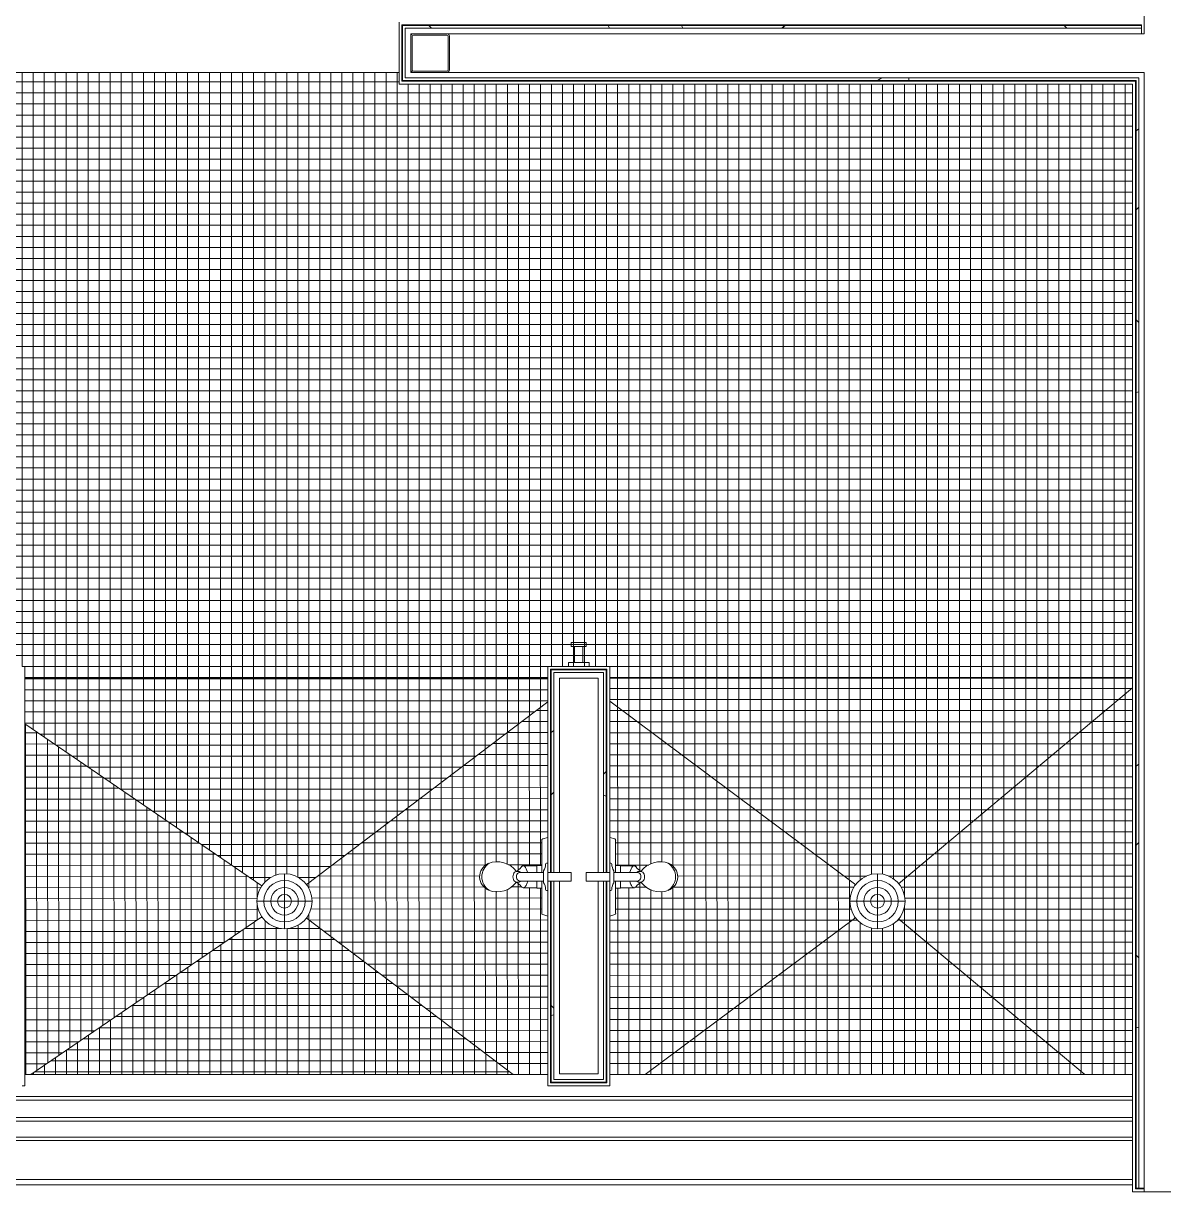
# Model space of a CAD drawing. Header units: inches. Extents: x 24207 to 25740, y -22797 to -22370.
# Drawn here: x 25407.8 to 25511.1, y -22796.9 to -22691 of the extents above; entities that cross this region are included whole.
import ezdxf

# ---------------------------------------------------------------- set-up
doc = ezdxf.new("R2010")
doc.units = ezdxf.units.IN
doc.header["$MEASUREMENT"] = 0
for name, color, linetype, lineweight in [('A-FLOR', 192, 'Continuous', 20), ('A-FLOR-PATT', 8, 'Continuous', 20), ('A-GENM', 13, 'Continuous', 20), ('A-WALL', 113, 'Continuous', 20), ('A-WALL-PATT', 111, 'Continuous', 50), ('I-WALL', 2, 'Continuous', 20), ('P-SANR-FIXT', 6, 'Continuous', 20), ('S-COLS', 52, 'Continuous', 20)]:
    doc.layers.add(name, color=color, linetype=linetype, lineweight=lineweight)
pattern_1 = [(296.565, (14.4, 8.64), (0.000499, 57.600217), [6.44, -122.358]), (33.69, (17.28, 2.88), (0.000345, 57.60007), [10.384, -197.296]), (33.69, (74.88, 2.88), (0.000345, 57.60007), [10.384, -197.296]), (33.69, (132.48, 2.88), (0.000345, 57.60007), [10.384, -197.296]), (116.565, (25.92, 8.64), (-0.000396, 57.59977), [6.44, -122.358]), (213.69, (23.04, 14.4), (0.000345, 57.60007), [10.384, -197.296]), (213.69, (80.64, 14.4), (0.000345, 57.60007), [10.384, -197.296]), (213.69, (138.24, 14.4), (0.000345, 57.60007), [10.384, -197.296]), (26.565, (37.44, 8.64), (0.0005, 57.60022), [12.88, -115.918]), (26.565, (95.04, 8.64), (0.0005, 57.60022), [12.88, -115.918]), (270, (48.96, 14.4), (57.6, 4e-15), [5.76, -51.84]), (225, (48.96, 8.64), (-4e-15, 57.599504), [8.146, -73.313]), (135, (43.2, 2.88), (4e-15, 57.599504), [8.146, -73.313]), (288.435, (25.92, 25.92), (0.000265, 57.599939), [9.107, -173.04]), (18.435, (28.8, 17.28), (0.000265, 57.59994), [9.107, -173.04]), (18.435, (86.4, 17.28), (0.000265, 57.59994), [9.107, -173.04]), (18.435, (144, 17.28), (0.000265, 57.59994), [9.107, -173.04]), (135, (37.44, 20.16), (4e-15, 57.599504), [8.146, -73.313]), (180, (31.68, 25.92), (-7e-15, -57.6), [5.76, -51.84]), (251.565, (11.52, 40.32), (-0.000265, 57.599939), [9.107, -173.04]), (315, (8.64, 31.68), (-4e-15, 57.599504), [8.146, -73.313]), (71.565, (14.4, 25.92), (-0.000265, 57.599939), [9.107, -173.04]), (135, (17.28, 34.56), (4e-15, 57.599504), [8.146, -73.313]), (225, (34.56, 40.32), (-4e-15, 57.599504), [8.146, -73.313]), (123.69, (28.8, 34.56), (0.000345, 57.600068), [10.384, -197.296]), (123.69, (86.4, 34.56), (0.000345, 57.600068), [10.384, -197.296]), (26.565, (23.04, 43.2), (0.0005, 57.60022), [6.44, -122.358]), (26.565, (80.64, 43.2), (0.0005, 57.60022), [6.44, -122.358]), (315, (28.8, 46.08), (-4e-15, 57.599504), [8.146, -73.313]), (213.69, (54.72, 54.72), (0.000345, 57.60007), [10.384, -197.296]), (213.69, (112.32, 54.72), (0.000345, 57.60007), [10.384, -197.296]), (213.69, (169.92, 54.72), (0.000345, 57.60007), [10.384, -197.296]), (296.565, (46.08, 48.96), (0.000499, 57.600217), [6.44, -122.358]), (45, (48.96, 43.2), (4e-15, 57.599504), [8.146, -73.313]), (90, (54.72, 48.96), (-57.6, 4e-15), [5.76, -51.84]), (213.69, (28.8, 57.6), (0.000345, 57.60007), [10.384, -197.296]), (213.69, (86.4, 57.6), (0.000345, 57.60007), [10.384, -197.296]), (213.69, (144, 57.6), (0.000345, 57.60007), [10.384, -197.296]), (315, (20.16, 51.84), (-4e-15, 57.599504), [4.073, -77.386]), (26.565, (23.04, 48.96), (0.0005, 57.60022), [6.44, -122.358]), (26.565, (80.64, 48.96), (0.0005, 57.60022), [6.44, -122.358]), (90, (28.8, 51.84), (-57.6, 4e-15), [5.76, -51.84]), (333.435, (5.76, 54.72), (-0.0005, 57.60022), [6.44, -122.358]), (333.435, (63.36, 54.72), (-0.0005, 57.60022), [6.44, -122.358]), (243.435, (11.52, 51.84), (0.000396, 57.59977), [6.44, -122.358]), (161.565, (8.64, 46.08), (-0.000265, 57.59994), [9.107, -173.04]), (161.565, (66.24, 46.08), (-0.000265, 57.59994), [9.107, -173.04]), (161.565, (123.84, 46.08), (-0.000265, 57.59994), [9.107, -173.04]), (45, (0, 48.96), (4e-15, 57.599504), [8.146, -73.313]), (26.565, (2.88, 0), (0.0005, 57.60022), [6.44, -122.358]), (26.565, (60.48, 0), (0.0005, 57.60022), [6.44, -122.358]), (116.565, (8.64, 2.88), (-0.000396, 57.59977), [6.44, -122.358]), (206.565, (5.76, 8.64), (0.0005, 57.60022), [6.44, -122.358]), (206.565, (63.36, 8.64), (0.0005, 57.60022), [6.44, -122.358]), (296.565, (0, 5.76), (0.000499, 57.600217), [6.44, -122.358]), (14.036, (43.2, 25.92), (0.000245, 57.59979), [11.875, -225.616]), (14.036, (100.8, 25.92), (0.000245, 57.59979), [11.875, -225.616]), (14.036, (158.4, 25.92), (0.000245, 57.59979), [11.875, -225.616]), (14.036, (216, 25.92), (0.000245, 57.59979), [11.875, -225.616]), (135, (54.72, 28.8), (4e-15, 57.599504), [8.146, -73.313]), (198.435, (48.96, 34.56), (0.000265, 57.59994), [9.107, -173.04]), (198.435, (106.56, 34.56), (0.000265, 57.59994), [9.107, -173.04]), (198.435, (164.16, 34.56), (0.000265, 57.59994), [9.107, -173.04]), (296.565, (40.32, 31.68), (0.000499, 57.600217), [6.44, -122.358]), (333.435, (2.88, 17.28), (-0.0005, 57.60022), [6.44, -122.358]), (333.435, (60.48, 17.28), (-0.0005, 57.60022), [6.44, -122.358]), (45, (8.64, 14.4), (4e-15, 57.599504), [4.073, -77.386]), (116.565, (11.52, 17.28), (-0.000396, 57.59977), [6.44, -122.358]), (225, (8.64, 23.04), (-4e-15, 57.599504), [8.146, -73.313])]

# ---------------------------------------------------------------- blocks, each defined once
blk = doc.blocks.new('Robe_hook_5552 - Robe_hook_5552-134757-Enlarged First Floor Plan _East_')
at = {"layer": 'A-GENM', "color": 43, "lineweight": 13}
for p, q in [((-0.94, 0), (-0.94, -0.35)), ((-0.94, -0.35), (0.94, -0.35)), ((-0.37, -1.81), (-0.37, -0.35)), ((0.38, -1.81), (0.38, -0.35)), ((0.94, -0.35), (0.94, 0)), ((-0.69, -2.16), (-0.69, -1.81)), ((-0.69, -1.81), (0.69, -1.81)), ((0.69, -1.81), (0.69, -2.16)), ((0.69, -2.16), (-0.69, -2.16))]:
    blk.add_line(p, q, dxfattribs=at)
blk = doc.blocks.new('Shower-Unit-Zurn-Z7301-SS-MT-DV2P-HW - Z7301-SS-MT-DV2P-HW-V42-Enlarged First Floor Plan _East_')
at = {"layer": 'P-SANR-FIXT', "color": 43, "lineweight": 13}
for p, q in [((0.4, 2.13), (-0.4, 2.13)), ((-0.4, 2.13), (-0.4, 0)), ((0.4, 0), (0.4, 2.13)), ((-0.4, 0), (-1.24, 0)), ((-1.24, 0), (-1.24, -0.1)), ((-0.4, 0), (0.4, 0)), ((1.24, 0), (0.4, 0)), ((1.24, -0.1), (1.24, 0)), ((-3.56, 0), (-3.43, -0.45)), ((-3.31, -0.54), (-1.03, -0.54)), ((-1.03, -0.54), (-0.4, -0.54)), ((-1.03, -0.54), (-1.03, -0.99)), ((-1.03, -0.99), (-1, -0.99)), ((-1, -0.99), (-0.4, -0.99)), ((-1, -0.99), (-1, -2.23)), ((-0.55, -0.38), (-0.4, -0.38)), ((-0.4, -0.38), (-0.4, -2.46)), ((-0.4, -0.38), (0.4, -0.38)), ((0.4, -2.46), (0.4, -0.38)), ((0.4, -0.38), (0.55, -0.38)), ((0.4, -0.54), (1.03, -0.54)), ((0.4, -0.99), (1, -0.99)), ((1, -2.23), (1, -0.99)), ((1, -0.99), (1.03, -0.99)), ((1.03, -0.99), (1.03, -0.54)), ((1.03, -0.54), (3.31, -0.54)), ((3.43, -0.45), (3.56, 0)), ((-0.48, -2.64), (-0.48, -2.84)), ((0.48, -2.84), (0.48, -2.64))]:
    blk.add_line(p, q, dxfattribs=at)
for centre, radius, start, end in [((-3.31, -0.42), 0.125, 196, 270), ((-1.14, -0.1), 0.0945, 180, 270), ((-1.14, -1.21), 1.02, 54.522, 90), ((1.14, -1.21), 1.02, 90, 125.478), ((1.14, -0.1), 0.0945, 270, 360), ((3.31, -0.42), 0.125, 270, 344), ((0.79, -4.57), 2.15, 126.1534, 200.0175), ((-0.63, -2.12), 0.388, 197.5027, 230.4973), ((-2.26, -4.09), 2.18, 35.18, 50.4973), ((2.26, -4.09), 2.18, 129.5027, 144.8141), ((-0.79, -4.57), 2.15, 337.8261, 53.8466), ((0.63, -2.12), 0.388, 309.5027, 342.4973), ((0, -4.86), 1.31, 200.0175, 336.4181), ((0, -4.51), 1.46, 212.9208, 327.0792)]:
    blk.add_arc(centre, radius, start, end, dxfattribs=at)
for centre, major_axis, ratio, start_param, end_param in [((-0.11, -2.15), (-1.11, 0.08), 0.351489, 2.831356, 4.247568), ((0, -2.84), (-0.476, 0), 0.662364, 0, 3.141593), ((0, -2.46), (-0.4, 0), 0.941821, 0, 3.141593)]:
    blk.add_ellipse(centre, major_axis=major_axis, ratio=ratio, start_param=start_param, end_param=end_param, dxfattribs=at)
blk.add_open_spline([(-0.42, -1.83), (-0.46, -1.84), (-0.57, -1.87), (-0.78, -1.95), (-0.96, -2.08), (-1.02, -2.22), (-0.98, -2.3), (-0.94, -2.34)], degree=3, knots=[0.0572746, 0.0572746, 0.0572746, 0.0572746, 0.1428571, 0.2857143, 0.5714286, 0.7857143, 1, 1, 1, 1], dxfattribs=at)
for points in [[(-0.4, -2.46), (-0.42, -2.48), (-0.44, -2.52), (-0.47, -2.58), (-0.48, -2.62), (-0.48, -2.64)], [(0.48, -2.64), (0.48, -2.62), (0.47, -2.58), (0.44, -2.52), (0.42, -2.48), (0.4, -2.46)]]:
    blk.add_open_spline(points, degree=3, dxfattribs=at)
blk = doc.blocks.new('Shower-Unit-Zurn-Z7301-SS-MT-DV2P-HW - Z7301-SS-MT-DV2P-HW-V43-Enlarged First Floor Plan _East_')
at = {"layer": 'P-SANR-FIXT', "color": 43, "lineweight": 13}
for p, q in [((-1, 0.99), (-1, 2.23)), ((-0.48, 2.64), (-0.48, 2.84)), ((-0.4, 0.38), (-0.4, 2.46)), ((0.4, 2.46), (0.4, 0.38)), ((0.48, 2.84), (0.48, 2.64)), ((1, 2.23), (1, 0.99)), ((-3.56, 0), (-3.43, 0.45)), ((-3.31, 0.54), (-1.03, 0.54)), ((-1.24, 0), (-1.24, 0.1)), ((-1.03, 0.99), (-1, 0.99)), ((-1.03, 0.54), (-1.03, 0.99)), ((-1.03, 0.54), (-0.4, 0.54)), ((-1, 0.99), (-0.4, 0.99)), ((-0.55, 0.38), (-0.4, 0.38)), ((-0.4, 0.38), (0.4, 0.38)), ((0.4, 0.99), (1, 0.99)), ((0.4, 0.54), (1.03, 0.54)), ((0.4, 0.38), (0.55, 0.38)), ((1, 0.99), (1.03, 0.99)), ((1.03, 0.99), (1.03, 0.54)), ((1.03, 0.54), (3.31, 0.54)), ((1.24, 0.1), (1.24, 0)), ((3.43, 0.45), (3.56, 0)), ((-0.4, 0), (-1.24, 0)), ((-0.4, -2.13), (-0.4, 0)), ((-0.4, 0), (0.4, 0)), ((0.4, 0), (0.4, -2.13)), ((1.24, 0), (0.4, 0)), ((0.4, -2.13), (-0.4, -2.13))]:
    blk.add_line(p, q, dxfattribs=at)
for centre, radius, start, end in [((0.79, 4.57), 2.15, 159.9825, 233.8466), ((0, 4.86), 1.31, 23.5819, 159.9825), ((0, 4.51), 1.46, 32.9208, 147.0792), ((-0.79, 4.57), 2.15, 306.1534, 22.1739), ((-0.63, 2.12), 0.388, 129.5027, 162.4973), ((-2.26, 4.09), 2.18, 309.5027, 324.82), ((2.26, 4.09), 2.18, 215.1859, 230.4973), ((0.63, 2.12), 0.388, 17.5027, 50.4973), ((-3.31, 0.42), 0.125, 90, 164), ((-1.14, 0.1), 0.0945, 90, 180), ((-1.14, 1.21), 1.02, 270, 305.478), ((1.14, 1.21), 1.02, 234.522, 270), ((1.14, 0.1), 0.0945, 0, 90), ((3.31, 0.42), 0.125, 16, 90)]:
    blk.add_arc(centre, radius, start, end, dxfattribs=at)
for centre, major_axis, ratio, start_param, end_param in [((0, 2.84), (0.476, 0), 0.662364, 0, 3.141593), ((0, 2.46), (0.4, 0), 0.941821, 0, 3.141593), ((-0.11, 2.15), (1.11, 0.08), 0.351489, 5.17721, 6.593422)]:
    blk.add_ellipse(centre, major_axis=major_axis, ratio=ratio, start_param=start_param, end_param=end_param, dxfattribs=at)
blk.add_open_spline([(-0.42, 1.83), (-0.46, 1.84), (-0.57, 1.87), (-0.78, 1.95), (-0.96, 2.08), (-1.02, 2.22), (-0.98, 2.3), (-0.94, 2.34)], degree=3, knots=[0.0572746, 0.0572746, 0.0572746, 0.0572746, 0.1428571, 0.2857143, 0.5714286, 0.7857143, 1, 1, 1, 1], dxfattribs=at)
for points in [[(-0.4, 2.46), (-0.42, 2.48), (-0.44, 2.52), (-0.47, 2.58), (-0.48, 2.62), (-0.48, 2.64)], [(0.48, 2.64), (0.48, 2.62), (0.47, 2.58), (0.44, 2.52), (0.42, 2.48), (0.4, 2.46)]]:
    blk.add_open_spline(points, degree=3, dxfattribs=at)
blk = doc.blocks.new('HSS-Hollow Structural Section-Column - HSS3-1_2X3-1_2X1_8-V45-Enlarged First Floor Plan _East_')
at = {"layer": 'S-COLS', "color": 7}
for p, q in [((-1.75, 1.518), (-1.75, -1.518)), ((-1.634, -1.518), (-1.634, 1.518)), ((1.518, 1.75), (-1.518, 1.75)), ((-1.518, 1.634), (1.518, 1.634)), ((1.634, 1.518), (1.634, -1.518)), ((1.75, -1.518), (1.75, 1.518)), ((1.518, -1.634), (-1.518, -1.634)), ((-1.518, -1.75), (1.518, -1.75))]:
    blk.add_line(p, q, dxfattribs=at)
for centre, radius, start, end in [((-1.518, 1.518), 0.232, 90, 180), ((-1.518, 1.518), 0.116, 90, 180), ((1.518, 1.518), 0.232, 360, 90), ((1.518, 1.518), 0.116, 0, 90), ((-1.518, -1.518), 0.232, 180, 270), ((-1.518, -1.518), 0.116, 180, 270), ((1.518, -1.518), 0.232, 270, 360), ((1.518, -1.518), 0.116, 270, 360)]:
    blk.add_arc(centre, radius, start, end, dxfattribs=at)
blk = doc.blocks.new('Generic Models _lan _East_0')
at = {"layer": 'A-GENM', "color": 43, "lineweight": 13}
for p, q in [((23179.48, -22800.8), (23337.98, -22800.8)), ((23179.48, -22801.3), (23337.98, -22801.3))]:
    blk.add_line(p, q, dxfattribs=at)
blk = doc.blocks.new('Generic Models _lan _East_1')
at = {"layer": 'A-GENM', "color": 43, "lineweight": 13}
for p, q in [((23240.83, -22791.29), (23286.89, -22791.29)), ((23291.45, -22791.29), (23292.7, -22791.29)), ((23293.08, -22791.29), (23294.33, -22791.29)), ((23298.89, -22791.29), (23346.3, -22791.29)), ((23351.92, -22791.29), (23399.33, -22791.29)), ((23240.83, -22793.29), (23399.33, -22793.29)), ((23240.83, -22793.62), (23399.33, -22793.62)), ((23240.83, -22795.19), (23399.33, -22795.19)), ((23240.83, -22795.52), (23399.33, -22795.52)), ((23240.83, -22796.96), (23399.33, -22796.96)), ((23399.33, -22797.28), (23240.83, -22797.28))]:
    blk.add_line(p, q, dxfattribs=at)
blk = doc.blocks.new('Floor Drain - Round - 5_ Strainer - 3_ Drain-418833-Enlarged First Floor Plan _East_')
at = {"layer": 'P-SANR-FIXT', "color": 43, "lineweight": 13}
for p, q in [((0, 2.5), (0, -2.5)), ((-2.5, 0), (2.5, 0))]:
    blk.add_line(p, q, dxfattribs=at)
for radius in [2.5, 1.88, 1.25, 0.625]:
    blk.add_circle((0, 0), radius, dxfattribs=at)
for start, end in [(360, 180), (180, 360)]:
    blk.add_arc((0, 0), 2.5, start, end, dxfattribs=at)

msp = doc.modelspace()

# ---------------------------------------------------------------- hatches: boundary and pattern name
at = {"layer": 'A-FLOR-PATT', "lineweight": 9}
h = msp.add_hatch(dxfattribs=at)
h.set_pattern_fill('FP1_39', color=256, style=0, pattern_type=2)
h.set_pattern_definition([(180, (25404.64, -22714.299), (-1e-16, -1), []), (270, (25404.64, -22714.299), (1, 6e-17), [])])
h.paths.add_polyline_path([(25307.83, -22750.35), (25344.2, -22750.35), (25344.2, -22749.29), (25349.83, -22749.29), (25349.83, -22750.35), (25395.89, -22750.35), (25395.89, -22749.29), (25407.89, -22749.29), (25407.89, -22750.35), (25455.3, -22750.35), (25455.3, -22749.29), (25460.92, -22749.29), (25460.92, -22750.35), (25508.33, -22750.35), (25508.33, -22696.49), (25441.83, -22696.49), (25441.83, -22695.43), (25388.7, -22695.43), (25388.7, -22696.49), (25308.2, -22696.49), (25308.2, -22696.24), (25307.95, -22696.24), (25307.95, -22696.18), (25307.89, -22696.18), (25307.89, -22695.93), (25307.83, -22695.93), (25307.83, -22743.45)], flags=0)
h.paths.add_polyline_path([(25349.52, -22749.6), (25349.58, -22749.54), (25349.52, -22749.54)], flags=0)
h.paths.add_polyline_path([(25455.61, -22749.6), (25455.61, -22749.54), (25455.55, -22749.54)], flags=0)
h.paths.add_polyline_path([(25460.61, -22749.6), (25460.61, -22749.54), (25460.61, -22749.54)], flags=0)
h.paths.add_polyline_path([(25407.58, -22749.6), (25407.64, -22749.54), (25407.58, -22749.54)], flags=0)
h.paths.add_polyline_path([(25396.2, -22749.6), (25396.2, -22749.54), (25396.14, -22749.54)], flags=0)
h.paths.add_polyline_path([(25344.52, -22749.6), (25344.48, -22749.54), (25344.48, -22749.56)], flags=0)
h.paths.add_polyline_path([(25388.45, -22696.24), (25388.39, -22696.18), (25388.39, -22696.24)], flags=0)
h.paths.add_polyline_path([(25442.08, -22696.24), (25442.14, -22696.24), (25442.14, -22696.18), (25442.08, -22696.24)], flags=0)
h.paths.add_polyline_path([(25508.64, -22696.24), (25508.61, -22696.21), (25508.58, -22696.24)], flags=0)
h = msp.add_hatch(dxfattribs=at)
h.set_pattern_fill('FP1_31', color=256, style=0, pattern_type=2)
h.set_pattern_definition([(270.042, (25392.973, -22773.336), (1, 0.000733), []), (0.042, (25392.973, -22773.336), (-0.000733, 1), [])])
h.paths.add_polyline_path([(25402.24, -22786.29), (25403.33, -22786.29), (25403.33, -22779.49), (25402.73, -22779.49), (25402.24, -22779.69), (25402.03, -22780.18), (25402.06, -22786.24), (25402.08, -22786.29)], flags=0)
h.paths.add_polyline_path([(25408.44, -22786.29), (25429.39, -22771.98), (25429.27, -22771.83), (25429.02, -22771.23), (25428.94, -22770.58), (25429.02, -22769.93), (25429.27, -22769.33), (25429.39, -22769.18), (25407.89, -22754.49), (25407.89, -22786.29)], flags=0)
h.paths.add_polyline_path([(25402.73, -22779.05), (25403.33, -22779.05), (25403.33, -22751.37), (25401.84, -22750.35), (25401.84, -22779.05)], flags=0)
h = msp.add_hatch(dxfattribs=at)
h.set_pattern_fill('FP1_36', color=256, style=0, pattern_type=2)
h.set_pattern_definition([(0, (25429.64, -22719.42), (0, 1), []), (90, (25429.64, -22719.42), (-1, 6e-17), [])])
h.paths.add_polyline_path([(25429.39, -22769.18), (25429.67, -22768.81), (25430.19, -22768.41), (25430.79, -22768.16), (25431.44, -22768.08), (25432.09, -22768.16), (25432.69, -22768.41), (25433.21, -22768.81), (25433.41, -22769.08), (25455.3, -22752.49), (25455.3, -22750.35), (25407.89, -22750.35), (25407.89, -22754.49), (25429.28, -22769.11)], flags=0)
h.paths.add_polyline_path([(25403.33, -22751.37), (25403.33, -22750.35), (25401.84, -22750.35), (25402.1, -22750.53)], flags=0)
h = msp.add_hatch(dxfattribs=at)
h.set_pattern_fill('FP1_37', color=256, style=0, pattern_type=2)
h.set_pattern_definition([(0, (25483.64, -22751.3), (0, 1), []), (90, (25483.64, -22751.3), (-1, 6e-17), [])])
h.paths.add_polyline_path([(25483.22, -22769.1), (25483.44, -22768.81), (25483.95, -22768.41), (25484.56, -22768.16), (25485.2, -22768.08), (25485.85, -22768.16), (25486.45, -22768.41), (25486.97, -22768.81), (25487.11, -22768.99), (25508.33, -22751.24), (25508.33, -22750.35), (25460.92, -22750.35), (25460.92, -22752.45), (25483.14, -22769.04)], flags=0)
h = msp.add_hatch(dxfattribs=at)
h.set_pattern_fill('FP1_24', color=256, style=0, pattern_type=2)
h.set_pattern_definition([(0, (25434.653, -22770.295), (0, 1), []), (90, (25434.653, -22770.295), (-1, 6e-17), [])])
h.paths.add_polyline_path([(25508.33, -22786.29), (25508.33, -22751.24), (25487.11, -22768.99), (25487.37, -22769.33), (25487.62, -22769.93), (25487.7, -22770.61), (25487.62, -22771.23), (25487.37, -22771.83), (25487.11, -22772.17), (25504, -22786.29), (25504.55, -22786.29)], flags=0)
h = msp.add_hatch(dxfattribs=at)
h.set_pattern_fill('FP1_35', color=256, style=0, pattern_type=2)
h.set_pattern_definition([(270.052, (25435.634, -22767.297), (1, 0.000908), []), (0.052, (25435.634, -22767.297), (-0.000908, 1), [])])
h.paths.add_polyline_path([(25452.16, -22786.29), (25455.3, -22786.29), (25455.3, -22771.92), (25454.85, -22771.79), (25454.76, -22771.67), (25454.76, -22769.39), (25453.06, -22769.35), (25452.83, -22769.18), (25452.45, -22768.84), (25452.08, -22769.24), (25451.61, -22769.53), (25451.08, -22769.69), (25450.37, -22769.67), (25449.91, -22769.55), (25449.6, -22769.35), (25449.42, -22769.17), (25449.25, -22768.9), (25449.15, -22768.58), (25449.13, -22768.4), (25449.2, -22767.96), (25449.29, -22767.74), (25449.47, -22767.48), (25449.71, -22767.28), (25449.99, -22767.14), (25450.53, -22767.02), (25450.84, -22767), (25451.31, -22767.08), (25451.9, -22767.36), (25452.27, -22767.67), (25452.46, -22767.87), (25452.61, -22767.76), (25453.06, -22767.36), (25454.76, -22767.33), (25454.76, -22765.05), (25454.85, -22764.93), (25455.3, -22764.8), (25455.3, -22752.49), (25433.41, -22769.08), (25433.6, -22769.33), (25433.85, -22769.93), (25433.94, -22770.58), (25433.85, -22771.23), (25433.6, -22771.83), (25433.41, -22772.08), (25446.75, -22782.19)], flags=0)
h = msp.add_hatch(dxfattribs=at)
h.set_pattern_fill('FP1_38', color=256, style=0, pattern_type=2)
h.set_pattern_definition([(270.02, (25457.648, -22773.299), (1, 0.00035), []), (0.02, (25457.648, -22773.299), (-0.00035, 1), [])])
h.paths.add_polyline_path([(25462.42, -22786.29), (25464.15, -22786.29), (25483.22, -22772.06), (25483.04, -22771.83), (25482.79, -22771.23), (25482.7, -22770.58), (25482.79, -22769.93), (25483.04, -22769.33), (25483.22, -22769.1), (25460.92, -22752.45), (25460.92, -22764.8), (25461.37, -22764.93), (25461.46, -22765.05), (25461.46, -22767.33), (25463.15, -22767.36), (25463.39, -22767.54), (25463.77, -22767.87), (25464.14, -22767.49), (25464.61, -22767.2), (25464.91, -22767.08), (25465.38, -22767), (25465.85, -22767.03), (25466.31, -22767.16), (25466.62, -22767.36), (25466.8, -22767.53), (25467.02, -22767.96), (25467.06, -22768.09), (25467.06, -22768.58), (25467.02, -22768.76), (25466.93, -22768.99), (25466.62, -22769.35), (25466.51, -22769.45), (25466.23, -22769.59), (25465.69, -22769.71), (25465.14, -22769.69), (25464.47, -22769.44), (25464.08, -22769.17), (25463.76, -22768.85), (25463.61, -22768.96), (25463.15, -22769.35), (25461.46, -22769.39), (25461.46, -22771.67), (25461.37, -22771.79), (25460.92, -22771.92), (25460.92, -22786.29)], flags=0)
h = msp.add_hatch(dxfattribs=at)
h.set_pattern_fill('FP1_34', color=256, style=0, pattern_type=2)
h.set_pattern_definition([(0, (25429.674, -22762.043), (0, 1), []), (90, (25429.674, -22762.043), (-1, 6e-17), [])])
h.paths.add_polyline_path([(25408.44, -22786.29), (25452.16, -22786.29), (25433.41, -22772.08), (25433.21, -22772.35), (25432.69, -22772.74), (25432.09, -22772.99), (25431.44, -22773.08), (25430.79, -22772.99), (25430.19, -22772.74), (25429.67, -22772.35), (25429.39, -22771.98), (25411.88, -22783.94)], flags=0)
h = msp.add_hatch(dxfattribs=at)
h.set_pattern_fill('FP1_25', color=256, style=0, pattern_type=2)
h.set_pattern_definition([(0, (25430.641, -22783.293), (0, 1), []), (90, (25430.641, -22783.293), (-1, 6e-17), [])])
h.paths.add_polyline_path([(25479.27, -22786.29), (25504, -22786.29), (25487.11, -22772.17), (25486.97, -22772.35), (25486.45, -22772.74), (25485.85, -22772.99), (25485.2, -22773.08), (25484.56, -22772.99), (25483.95, -22772.74), (25483.44, -22772.35), (25483.22, -22772.06), (25464.15, -22786.29), (25470.85, -22786.29)], flags=0)
at = {"layer": 'A-WALL-PATT', "lineweight": 9}
h = msp.add_hatch(dxfattribs=at)
h.set_pattern_fill('FP1_22', color=8, style=0, pattern_type=2)
h.set_pattern_definition(pattern_1)
h.paths.add_polyline_path([(25442.89, -22691.18), (25509.14, -22691.18), (25509.14, -22691.12), (25442.14, -22691.12), (25442.14, -22691.18), (25442.39, -22691.18)], flags=0)
h = msp.add_hatch(dxfattribs=at)
h.set_pattern_fill('FP1_22', color=8, style=0, pattern_type=2)
h.set_pattern_definition(pattern_1)
h.paths.add_polyline_path([(25509.14, -22691.43), (25509.14, -22691.18), (25442.39, -22691.18), (25442.39, -22691.43), (25504.55, -22691.43)], flags=0)
h = msp.add_hatch(dxfattribs=at)
h.set_pattern_fill('FP1_22', color=8, style=0, pattern_type=2)
h.set_pattern_definition(pattern_1)
h.paths.add_polyline_path([(25508.58, -22696.24), (25508.64, -22696.18), (25442.14, -22696.18), (25442.14, -22696.24), (25504.55, -22696.24)], flags=0)
h = msp.add_hatch(dxfattribs=at)
h.set_pattern_fill('FP1_22', color=8, style=0, pattern_type=2)
h.set_pattern_definition(pattern_1)
h.paths.add_polyline_path([(25442.39, -22696.18), (25508.89, -22696.18), (25508.89, -22695.93), (25442.39, -22695.93)], flags=0)
h = msp.add_hatch(dxfattribs=at)
h.set_pattern_fill('FP1_22', color=8, style=0, pattern_type=2)
h.set_pattern_definition(pattern_1)
h.paths.add_polyline_path([(25509.39, -22796.66), (25509.39, -22796.59), (25508.64, -22796.59), (25508.64, -22796.66)], flags=0)
h.paths.add_polyline_path([(25508.58, -22796.66), (25508.64, -22796.59), (25508.64, -22696.24), (25508.58, -22696.24), (25508.58, -22791.87)], flags=0)
h = msp.add_hatch(dxfattribs=at)
h.set_pattern_fill('FP1_22', color=8, style=0, pattern_type=2)
h.set_pattern_definition(pattern_1)
h.paths.add_polyline_path([(25508.89, -22796.59), (25508.89, -22696.18), (25508.64, -22696.18), (25508.64, -22796.59)], flags=0)
h = msp.add_hatch(dxfattribs=at)
h.set_pattern_fill('FP1_22', color=8, style=0, pattern_type=2)
h.set_pattern_definition(pattern_1)
h.paths.add_polyline_path([(25455.61, -22787.05), (25460.61, -22787.05), (25460.61, -22786.99), (25455.61, -22786.99)], flags=0)
h.paths.add_polyline_path([(25455.55, -22787.05), (25455.61, -22786.99), (25455.58, -22768.76), (25455.55, -22768.76), (25455.55, -22782.19)], flags=0)
h.paths.add_polyline_path([(25455.61, -22749.6), (25460.61, -22749.6), (25460.61, -22749.54), (25455.61, -22749.54)], flags=0)
h.paths.add_polyline_path([(25455.58, -22767.96), (25455.61, -22767.96), (25455.61, -22749.6), (25455.55, -22749.54), (25455.55, -22767.96)], flags=0)
h = msp.add_hatch(dxfattribs=at)
h.set_pattern_fill('FP1_22', color=8, style=0, pattern_type=2)
h.set_pattern_definition(pattern_1)
h.paths.add_polyline_path([(25460.36, -22786.99), (25460.36, -22786.74), (25455.86, -22786.74), (25455.86, -22768.76), (25455.61, -22768.76), (25455.61, -22786.99), (25455.86, -22786.99)], flags=0)
h.paths.add_polyline_path([(25455.86, -22767.96), (25455.86, -22749.85), (25460.36, -22749.85), (25460.36, -22749.6), (25455.61, -22749.6), (25455.61, -22767.96), (25455.74, -22767.96)], flags=0)
h = msp.add_hatch(dxfattribs=at)
h.set_pattern_fill('FP1_22', color=8, style=0, pattern_type=2)
h.set_pattern_definition(pattern_1)
h.paths.add_polyline_path([(25460.36, -22786.99), (25460.61, -22786.99), (25460.61, -22768.76), (25460.36, -22768.76), (25460.36, -22786.74)], flags=0)
h.paths.add_polyline_path([(25460.61, -22767.96), (25460.61, -22749.6), (25460.36, -22749.6), (25460.36, -22767.96), (25460.49, -22767.96)], flags=0)
h = msp.add_hatch(dxfattribs=at)
h.set_pattern_fill('FP1_22', color=8, style=0, pattern_type=2)
h.set_pattern_definition(pattern_1)
h.paths.add_polyline_path([(25460.67, -22787.05), (25460.64, -22768.76), (25460.61, -22768.76), (25460.61, -22786.99)], flags=0)
h.paths.add_polyline_path([(25460.67, -22767.96), (25460.67, -22749.54), (25460.61, -22749.6), (25460.64, -22767.96)], flags=0)

# ---------------------------------------------------------------- linework, layer by layer
at = {"layer": 'A-FLOR', "color": 43, "lineweight": 13}
for p, q in [((25441.83, -22695.43), (25388.7, -22695.43)), ((25407.88, -22750.35), (25455.3, -22750.35)), ((25407.88, -22750.35), (25455.3, -22750.35)), ((25460.91, -22750.35), (25508.33, -22750.35)), ((25460.91, -22750.35), (25508.33, -22750.35)), ((25508.33, -22751.24), (25487.11, -22768.99)), ((25455.3, -22752.49), (25433.41, -22769.08)), ((25460.92, -22752.45), (25483.22, -22769.1)), ((25429.39, -22769.18), (25407.89, -22754.49)), ((25408.44, -22786.29), (25429.39, -22771.98)), ((25452.16, -22786.29), (25433.41, -22772.08)), ((25483.22, -22772.06), (25464.15, -22786.29)), ((25487.11, -22772.17), (25504, -22786.29))]:
    msp.add_line(p, q, dxfattribs=at)
at = {"layer": 'A-WALL', "color": 7}
for p, q in [((25442.08, -22696.24), (25442.08, -22691.12)), ((25442.08, -22691.12), (25442.14, -22691.12)), ((25442.14, -22691.12), (25442.89, -22691.12)), ((25442.14, -22696.18), (25442.14, -22691.18)), ((25442.14, -22691.18), (25442.39, -22691.18)), ((25442.39, -22691.18), (25442.89, -22691.18)), ((25509.14, -22691.12), (25442.89, -22691.12)), ((25509.14, -22691.18), (25442.89, -22691.18)), ((25509.14, -22691.18), (25509.14, -22691.12)), ((25509.14, -22691.43), (25509.14, -22691.18)), ((25442.39, -22695.93), (25442.39, -22691.43)), ((25442.39, -22691.43), (25442.89, -22691.43)), ((25509.14, -22691.43), (25442.89, -22691.43)), ((25509.14, -22691.93), (25509.14, -22691.43)), ((25509.14, -22691.93), (25509.39, -22691.93)), ((25442.14, -22696.24), (25442.08, -22696.24)), ((25442.39, -22696.18), (25442.14, -22696.18)), ((25442.89, -22696.24), (25442.14, -22696.24)), ((25442.89, -22695.93), (25442.39, -22695.93)), ((25442.89, -22696.18), (25442.39, -22696.18)), ((25508.89, -22695.93), (25442.89, -22695.93)), ((25508.64, -22696.18), (25442.89, -22696.18)), ((25508.58, -22696.24), (25442.89, -22696.24)), ((25508.58, -22696.24), (25508.58, -22696.49)), ((25508.58, -22796.66), (25508.58, -22696.49)), ((25508.64, -22696.18), (25508.64, -22696.24)), ((25508.64, -22696.24), (25508.64, -22696.49)), ((25508.64, -22796.59), (25508.64, -22696.49)), ((25508.89, -22695.93), (25508.89, -22696.18)), ((25508.89, -22696.18), (25508.89, -22696.49)), ((25508.89, -22796.59), (25508.89, -22696.49)), ((25455.61, -22749.54), (25455.55, -22749.54)), ((25455.55, -22749.54), (25455.55, -22767.96)), ((25460.61, -22749.54), (25455.61, -22749.54)), ((25455.86, -22749.6), (25455.61, -22749.6)), ((25455.61, -22749.6), (25455.61, -22767.96)), ((25460.36, -22749.6), (25455.86, -22749.6)), ((25456.36, -22749.85), (25455.86, -22749.85)), ((25455.86, -22749.85), (25455.86, -22767.96)), ((25459.86, -22749.85), (25456.36, -22749.85)), ((25459.86, -22750.35), (25456.36, -22750.35)), ((25456.36, -22750.35), (25456.36, -22767.96)), ((25460.36, -22749.85), (25459.86, -22749.85)), ((25459.86, -22750.35), (25459.86, -22767.96)), ((25460.61, -22749.6), (25460.36, -22749.6)), ((25460.36, -22749.85), (25460.36, -22767.96)), ((25460.67, -22749.54), (25460.61, -22749.54)), ((25460.61, -22749.6), (25460.61, -22767.96)), ((25460.67, -22749.54), (25460.67, -22767.96)), ((25455.55, -22768.76), (25455.55, -22787.05)), ((25455.61, -22768.76), (25455.61, -22786.99)), ((25455.86, -22768.76), (25455.86, -22786.74)), ((25456.36, -22768.76), (25456.36, -22786.24)), ((25459.86, -22768.76), (25459.86, -22786.24)), ((25460.36, -22768.76), (25460.36, -22786.74)), ((25460.61, -22768.76), (25460.61, -22786.99)), ((25460.67, -22768.76), (25460.67, -22787.05)), ((25456.36, -22786.24), (25459.86, -22786.24)), ((25455.55, -22787.05), (25455.61, -22787.05)), ((25455.61, -22786.99), (25455.86, -22786.99)), ((25455.61, -22787.05), (25460.61, -22787.05)), ((25455.86, -22786.74), (25456.36, -22786.74)), ((25455.86, -22786.99), (25460.36, -22786.99)), ((25456.36, -22786.74), (25459.86, -22786.74)), ((25459.86, -22786.74), (25460.36, -22786.74)), ((25460.36, -22786.99), (25460.61, -22786.99)), ((25460.61, -22787.05), (25460.67, -22787.05)), ((25508.58, -22796.66), (25508.64, -22796.66)), ((25508.64, -22796.59), (25509.39, -22796.59)), ((25508.64, -22796.66), (25509.39, -22796.66))]:
    msp.add_line(p, q, dxfattribs=at)
at = {"layer": 'I-WALL', "color": 7}
for p, q in [((25509.39, -22691.93), (25509.39, -22513.75)), ((25509.39, -22520.3), (25509.39, -22691.93)), ((25441.83, -22690.87), (25441.83, -22696.49)), ((25443.12, -22691.93), (25442.89, -22691.93)), ((25442.89, -22691.93), (25442.89, -22692.16)), ((25442.89, -22692.16), (25442.89, -22691.93)), ((25442.89, -22691.93), (25443.12, -22691.93)), ((25509.14, -22691.93), (25446.16, -22691.93)), ((25446.16, -22691.93), (25509.14, -22691.93)), ((25442.89, -22695.2), (25442.89, -22695.43)), ((25442.89, -22695.43), (25442.89, -22695.2)), ((25442.89, -22695.43), (25443.12, -22695.43)), ((25443.12, -22695.43), (25442.89, -22695.43)), ((25446.16, -22695.43), (25509.39, -22695.43)), ((25509.39, -22695.43), (25446.16, -22695.43)), ((25509.39, -22695.43), (25509.39, -22796.91)), ((25509.39, -22695.93), (25509.39, -22695.43)), ((25441.83, -22696.49), (25442.08, -22696.49)), ((25442.08, -22696.49), (25442.89, -22696.49)), ((25442.89, -22696.49), (25508.33, -22696.49)), ((25508.33, -22696.49), (25508.33, -22796.91)), ((25509.39, -22696.49), (25509.39, -22695.93)), ((25509.39, -22796.59), (25509.39, -22696.49)), ((25407.89, -22749.29), (25407.64, -22749.29)), ((25407.89, -22787.3), (25407.89, -22749.29)), ((25455.55, -22749.29), (25455.3, -22749.29)), ((25455.3, -22749.29), (25455.3, -22767.12)), ((25460.67, -22749.29), (25455.55, -22749.29)), ((25460.92, -22749.29), (25460.67, -22749.29)), ((25460.92, -22767.12), (25460.92, -22749.29)), ((25455.3, -22769.6), (25455.3, -22787.3)), ((25460.92, -22787.3), (25460.92, -22769.6)), ((25407.64, -22787.3), (25407.89, -22787.3)), ((25455.3, -22787.3), (25455.55, -22787.3)), ((25455.55, -22787.3), (25460.67, -22787.3)), ((25460.67, -22787.3), (25460.92, -22787.3)), ((25508.33, -22796.91), (25508.58, -22796.91)), ((25508.58, -22796.91), (25509.39, -22796.91)), ((25509.39, -22796.66), (25509.39, -22796.59)), ((25509.39, -22796.91), (25509.39, -22796.66)), ((25509.39, -22796.91), (25512.89, -22796.91))]:
    msp.add_line(p, q, dxfattribs=at)

# ---------------------------------------------------------------- block references
at = {"layer": 'A-GENM', "color": 43, "lineweight": 13, "rotation": 180}
msp.add_blockref('Robe_hook_5552 - Robe_hook_5552-134757-Enlarged First Floor Plan _East_', (25458.11, -22749.29), dxfattribs=at)
at = {"layer": 'A-GENM', "color": 43, "lineweight": 13}
for name, p in [('Generic Models _lan _East_1', (2109, 5)), ('Generic Models _lan _East_0', (2170.35, 5))]:
    msp.add_blockref(name, p, dxfattribs=at)
at = {"layer": 'P-SANR-FIXT', "color": 43, "lineweight": 13}
for name, p, rotation in [('Shower-Unit-Zurn-Z7301-SS-MT-DV2P-HW - Z7301-SS-MT-DV2P-HW-V43-Enlarged First Floor Plan _East_', (25455.3, -22768.36), 90.00000000000074), ('Shower-Unit-Zurn-Z7301-SS-MT-DV2P-HW - Z7301-SS-MT-DV2P-HW-V42-Enlarged First Floor Plan _East_', (25460.92, -22768.36), 89.99999999999926)]:
    msp.add_blockref(name, p, dxfattribs=dict(at, rotation=rotation))
for p in [(25431.44, -22770.58), (25485.2, -22770.58)]:
    msp.add_blockref('Floor Drain - Round - 5_ Strainer - 3_ Drain-418833-Enlarged First Floor Plan _East_', p, dxfattribs=at)
at = {"layer": 'S-COLS', "color": 250, "lineweight": 13}
msp.add_blockref('HSS-Hollow Structural Section-Column - HSS3-1_2X3-1_2X1_8-V45-Enlarged First Floor Plan _East_', (25444.64, -22693.68), dxfattribs=at)

doc.saveas('drawing.dxf')
